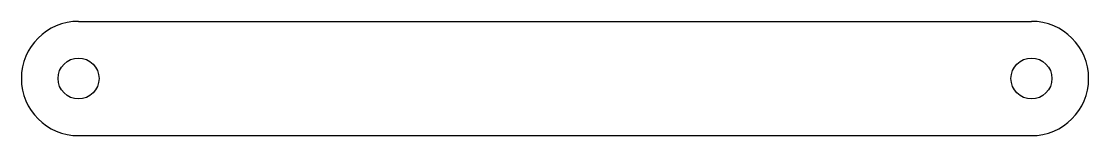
# Model space of a CAD drawing. Header units: millimetres. Extents: x -6 to 106, y -6 to 6.
import ezdxf

# ---------------------------------------------------------------- set-up
doc = ezdxf.new("R2010")
doc.units = ezdxf.units.MM

msp = doc.modelspace()

# ---------------------------------------------------------------- linework, layer by layer
for p, q in [((0, 6), (100, 6)), ((0, -6), (100, -6))]:
    msp.add_line(p, q)
for centre in [(0, 0), (100, 0)]:
    msp.add_circle(centre, 2.15)
for centre, start, end in [((0, 0), 90, 270), ((100, 0), -90, 90)]:
    msp.add_arc(centre, 6, start, end)

doc.saveas('drawing.dxf')
